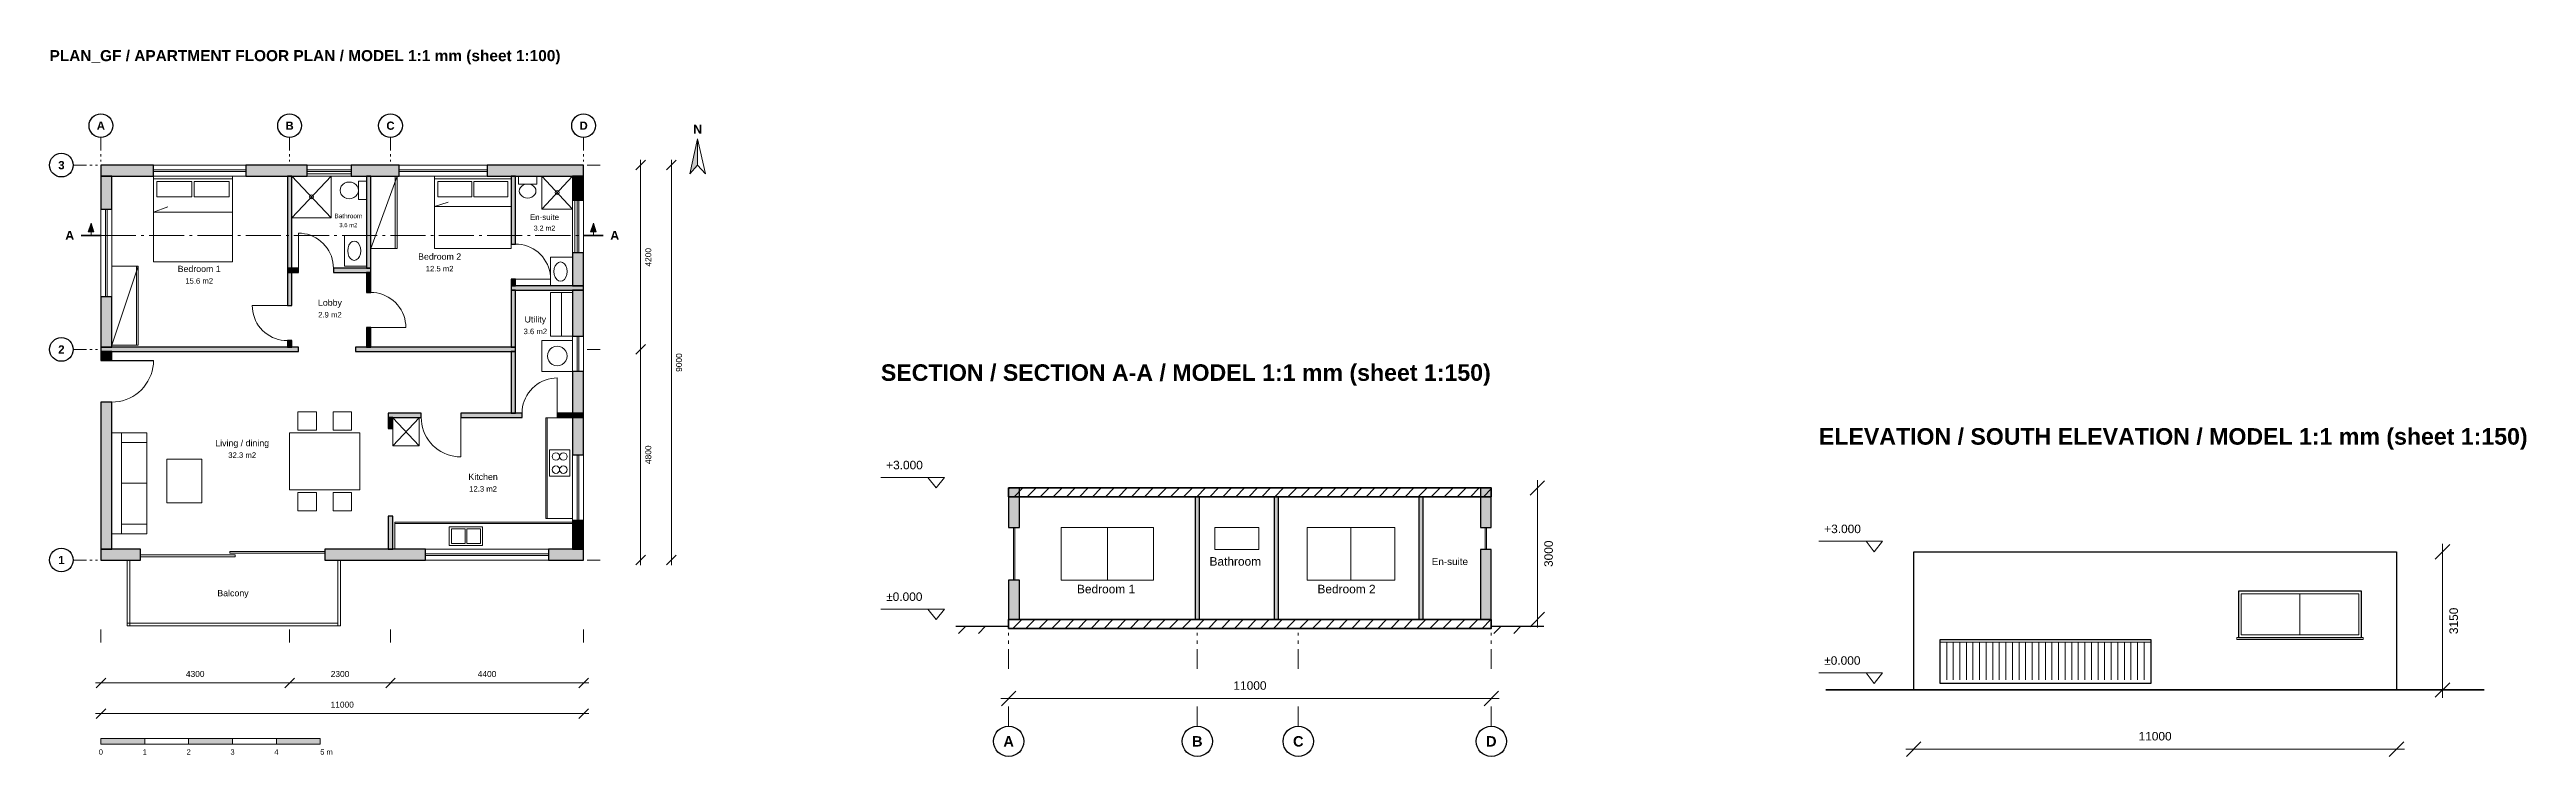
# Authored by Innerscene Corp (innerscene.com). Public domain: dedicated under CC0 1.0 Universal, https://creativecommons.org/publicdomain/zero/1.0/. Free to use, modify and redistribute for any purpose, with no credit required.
# Model space of a CAD drawing. Header units: millimetres. Extents: x 0 to 56446, y 0 to 16111.
import ezdxf
from ezdxf.enums import TextEntityAlignment as Align

# ---------------------------------------------------------------- set-up
doc = ezdxf.new("R2010")
doc.units = ezdxf.units.MM
for name, color, linetype, lineweight, true_color in [('A-BORDER', 7, 'Continuous', 18, 0x6f8794), ('A-DIMS', 7, 'Continuous', 15, 0x46606d), ('A-DOOR', 7, 'Continuous', 20, 0x8a5a35), ('A-FURN', 7, 'Continuous', 13, 0x6f7f86), ('A-GLAZ', 7, 'Continuous', 20, 0x2a7f95), ('A-GRID', 7, 'Continuous', 13, 0x7b939b), ('A-SITE', 7, 'Continuous', 25, 0x75664e), ('A-STAIR', 7, 'Continuous', 18, 0x3f525c), ('A-TEXT', 7, 'Continuous', 15, 0x1b2a33), ('A-WALL', 7, 'Continuous', 30, 0x2f3d46), ('A-WALL-BYD', 7, 'Continuous', 18, 0x6d7d86), ('S-CONC', 7, 'Continuous', 50, 0x1f2d36), ('S-HATCH', 7, 'Continuous', 9, 0x9aa5aa)]:
    doc.layers.add(name, color=color, linetype=linetype, lineweight=lineweight, true_color=true_color)
doc.styles.add('STR_BOLD', font='arialbd.ttf')
doc.styles.add('STR_REGULAR', font='arial.ttf')

# ---------------------------------------------------------------- blocks, each defined once
blk = doc.blocks.new('2103_APARTMENT_2BHK_DRAWING_PLAN_GF')
at = {"layer": 'A-DIMS'}
for points in [[(13600, 9600), (13424, 8800), (13600, 9000)], [(-225, 7680), (-289, 7480), (-161, 7480)], [(11225, 7680), (11161, 7480), (11289, 7480)], [(0, -4200), (1000, -4200), (1000, -4070), (0, -4070)], [(2000, -4200), (3000, -4200), (3000, -4070), (2000, -4070)], [(4000, -4200), (5000, -4200), (5000, -4070), (4000, -4070)]]:
    blk.add_hatch(color=256, dxfattribs=at).paths.add_polyline_path(points)
at = {"layer": 'A-WALL'}
for points in [[(0, 8750), (1200, 8750), (1200, 9000), (0, 9000)], [(0, 8000), (250, 8000), (250, 8750), (0, 8750)], [(3300, 8750), (4700, 8750), (4700, 9000), (3300, 9000)], [(4250, 6650), (4350, 6650), (4350, 8750), (4250, 8750)], [(5700, 8750), (6800, 8750), (6800, 9000), (5700, 9000)], [(6050, 6650), (6150, 6650), (6150, 8750), (6050, 8750)], [(8800, 8750), (11000, 8750), (11000, 9000), (8800, 9000)], [(9350, 7200), (9450, 7200), (9450, 8750), (9350, 8750)], [(10750, 8200), (11000, 8200), (11000, 8750), (10750, 8750)], [(10750, 6250), (11000, 6250), (11000, 7000), (10750, 7000)], [(4250, 6550), (4500, 6550), (4500, 6650), (4250, 6650)], [(4250, 5800), (4350, 5800), (4350, 6550), (4250, 6550)], [(5300, 6550), (6150, 6550), (6150, 6650), (5300, 6650)], [(6050, 6100), (6150, 6100), (6150, 6550), (6050, 6550)], [(9350, 6250), (9450, 6250), (9450, 6400), (9350, 6400)], [(9350, 6150), (11000, 6150), (11000, 6250), (9350, 6250)], [(0, 4850), (250, 4850), (250, 6000), (0, 6000)], [(9350, 4850), (9450, 4850), (9450, 6150), (9350, 6150)], [(10750, 5100), (11000, 5100), (11000, 6150), (10750, 6150)], [(6050, 4850), (6150, 4850), (6150, 5300), (6050, 5300)], [(0, 4750), (4500, 4750), (4500, 4850), (0, 4850)], [(0, 4550), (250, 4550), (250, 4750), (0, 4750)], [(4250, 4850), (4350, 4850), (4350, 5000), (4250, 5000)], [(5800, 4750), (9450, 4750), (9450, 4850), (5800, 4850)], [(9350, 3350), (9450, 3350), (9450, 4750), (9350, 4750)], [(10750, 3350), (11000, 3350), (11000, 4300), (10750, 4300)], [(0, 250), (250, 250), (250, 3600), (0, 3600)], [(6550, 3250), (7300, 3250), (7300, 3350), (6550, 3350)], [(6550, 3000), (6650, 3000), (6650, 3250), (6550, 3250)], [(8200, 3250), (9600, 3250), (9600, 3350), (8200, 3350)], [(10400, 3250), (11000, 3250), (11000, 3350), (10400, 3350)], [(10750, 2400), (11000, 2400), (11000, 3250), (10750, 3250)], [(6550, 250), (6650, 250), (6650, 1000), (6550, 1000)], [(10750, 250), (11000, 250), (11000, 900), (10750, 900)], [(0, 0), (900, 0), (900, 250), (0, 250)], [(5100, 0), (7400, 0), (7400, 250), (5100, 250)], [(10200, 0), (11000, 0), (11000, 250), (10200, 250)]]:
    blk.add_hatch(color=256, dxfattribs=at).paths.add_polyline_path(points)
at = {"layer": 'A-DIMS', "lineweight": 30}
for p, q in [((12190, 8890), (12410, 9110)), ((12890, 8890), (13110, 9110)), ((12190, 4690), (12410, 4910)), ((12190, 4690), (12410, 4910)), ((12190, -110), (12410, 110)), ((12890, -110), (13110, 110)), ((-110, -2910), (110, -2690)), ((4190, -2910), (4410, -2690)), ((4190, -2910), (4410, -2690)), ((6490, -2910), (6710, -2690)), ((6490, -2910), (6710, -2690)), ((10890, -2910), (11110, -2690)), ((-110, -3610), (110, -3390)), ((10890, -3610), (11110, -3390))]:
    blk.add_line(p, q, dxfattribs=at)
at = {"layer": 'A-DIMS'}
for p, q in [((12300, 4680), (12300, 9120)), ((13000, -120), (13000, 9120)), ((-225, 7400), (-225, 7680)), ((0, 7400), (800, 7400)), ((920, 7400), (980, 7400)), ((1100, 7400), (1900, 7400)), ((2020, 7400), (2080, 7400)), ((2200, 7400), (3000, 7400)), ((3120, 7400), (3180, 7400)), ((3300, 7400), (4100, 7400)), ((4220, 7400), (4280, 7400)), ((4400, 7400), (5200, 7400)), ((5320, 7400), (5380, 7400)), ((5500, 7400), (6300, 7400)), ((6420, 7400), (6480, 7400)), ((6600, 7400), (7400, 7400)), ((7520, 7400), (7580, 7400)), ((7700, 7400), (8500, 7400)), ((8620, 7400), (8680, 7400)), ((8800, 7400), (9600, 7400)), ((9720, 7400), (9780, 7400)), ((9900, 7400), (10700, 7400)), ((10820, 7400), (10880, 7400)), ((11225, 7400), (11225, 7680)), ((12300, -120), (12300, 4920)), ((-120, -2800), (4420, -2800)), ((4180, -2800), (6720, -2800)), ((6480, -2800), (11120, -2800)), ((-120, -3500), (11120, -3500))]:
    blk.add_line(p, q, dxfattribs=at)
at = {"layer": 'A-DIMS', "lineweight": 50}
for p, q in [((-450, 7400), (0, 7400)), ((11450, 7400), (11000, 7400))]:
    blk.add_line(p, q, dxfattribs=at)
at = {"layer": 'A-DIMS'}
for points in [[(13600, 9600), (13424, 8800), (13600, 9000)], [(13600, 9600), (13776, 8800), (13600, 9000)], [(-225, 7680), (-289, 7480), (-161, 7480)], [(11225, 7680), (11161, 7480), (11289, 7480)], [(0, -4200), (1000, -4200), (1000, -4070), (0, -4070)], [(1000, -4200), (2000, -4200), (2000, -4070), (1000, -4070)], [(2000, -4200), (3000, -4200), (3000, -4070), (2000, -4070)], [(3000, -4200), (4000, -4200), (4000, -4070), (3000, -4070)], [(4000, -4200), (5000, -4200), (5000, -4070), (4000, -4070)]]:
    blk.add_lwpolyline(points, close=True, dxfattribs=at)
at = {"layer": 'A-DOOR'}
for p, q in [((4500, 6650), (4500, 7450)), ((9450, 6400), (10250, 6400)), ((4250, 5800), (3450, 5800)), ((6150, 5300), (6950, 5300)), ((10400, 3350), (10400, 4150)), ((8200, 3250), (8200, 2350))]:
    blk.add_line(p, q, dxfattribs=at)
at = {"layer": 'A-DOOR', "lineweight": 30}
blk.add_line((250, 4550), (1200, 4550), dxfattribs=at)
at = {"layer": 'A-DOOR'}
for points in [[(5300, 6650), (5297, 6720), (5288, 6789), (5273, 6857), (5252, 6924), (5225, 6988), (5193, 7050), (5155, 7109), (5113, 7164), (5066, 7216), (5014, 7263), (4959, 7305), (4900, 7343), (4838, 7375), (4774, 7402), (4707, 7423), (4639, 7438), (4570, 7447), (4500, 7450)], [(9450, 7200), (9520, 7197), (9589, 7188), (9657, 7173), (9724, 7152), (9788, 7125), (9850, 7093), (9909, 7055), (9964, 7013), (10016, 6966), (10063, 6914), (10105, 6859), (10143, 6800), (10175, 6738), (10202, 6674), (10223, 6607), (10238, 6539), (10247, 6470), (10250, 6400)], [(4250, 5000), (4180, 5003), (4111, 5012), (4043, 5027), (3976, 5048), (3912, 5075), (3850, 5107), (3791, 5145), (3736, 5187), (3684, 5234), (3637, 5286), (3595, 5341), (3557, 5400), (3525, 5462), (3498, 5526), (3477, 5593), (3462, 5661), (3453, 5730), (3450, 5800)], [(6150, 6100), (6220, 6097), (6289, 6088), (6357, 6073), (6424, 6052), (6488, 6025), (6550, 5993), (6609, 5955), (6664, 5913), (6716, 5866), (6763, 5814), (6805, 5759), (6843, 5700), (6875, 5638), (6902, 5574), (6923, 5507), (6938, 5439), (6947, 5370), (6950, 5300)], [(250, 3600), (333, 3604), (415, 3614), (496, 3632), (575, 3657), (651, 3689), (725, 3727), (795, 3772), (861, 3822), (922, 3878), (978, 3939), (1028, 4005), (1073, 4075), (1111, 4149), (1143, 4225), (1168, 4304), (1186, 4385), (1196, 4467), (1200, 4550)], [(9600, 3350), (9603, 3420), (9612, 3489), (9627, 3557), (9648, 3624), (9675, 3688), (9707, 3750), (9745, 3809), (9787, 3864), (9834, 3916), (9886, 3963), (9941, 4005), (10000, 4043), (10062, 4075), (10126, 4102), (10193, 4123), (10261, 4138), (10330, 4147), (10400, 4150)], [(7300, 3250), (7303, 3172), (7314, 3094), (7331, 3017), (7354, 2942), (7384, 2870), (7421, 2800), (7463, 2734), (7511, 2671), (7564, 2614), (7621, 2561), (7684, 2513), (7750, 2471), (7820, 2434), (7892, 2404), (7967, 2381), (8044, 2364), (8122, 2353), (8200, 2350)]]:
    blk.add_lwpolyline(points, dxfattribs=at)
at = {"layer": 'A-FURN'}
for p, q in [((4350, 8750), (5250, 7800)), ((5250, 8750), (4350, 7800)), ((6150, 7100), (6750, 8750)), ((6710, 7100), (6710, 8750)), ((10750, 8750), (10050, 8000)), ((10750, 8000), (10050, 8750)), ((1200, 7931), (1524, 8048)), ((1200, 7931), (3000, 7931)), ((7600, 8057), (7915, 8156)), ((7600, 8057), (9350, 8057)), ((250, 4900), (850, 6700)), ((810, 4900), (810, 6700)), ((10500, 6100), (10500, 5100)), ((6650, 2600), (7250, 3240)), ((6650, 3240), (7250, 2600)), ((10170, 3240), (10170, 950)), ((470, 1750), (1050, 1750)), ((10750, 830), (6700, 830))]:
    blk.add_line(p, q, dxfattribs=at)
for points in [[(1200, 8750), (3000, 8750), (3000, 6800), (1200, 6800)], [(1200, 8750), (3000, 8750), (3000, 8690), (1200, 8690)], [(1275, 8630), (2075, 8630), (2075, 8280), (1275, 8280)], [(2125, 8630), (2925, 8630), (2925, 8280), (2125, 8280)], [(4350, 8750), (5250, 8750), (5250, 7800), (4350, 7800)], [(5660, 8235), (5606, 8241), (5555, 8260), (5512, 8291), (5478, 8330), (5457, 8376), (5450, 8425), (5457, 8474), (5478, 8520), (5512, 8559), (5555, 8590), (5606, 8609), (5660, 8615), (5714, 8609), (5765, 8590), (5808, 8559), (5842, 8520), (5863, 8474), (5870, 8425), (5863, 8376), (5842, 8330), (5808, 8291), (5765, 8260), (5714, 8241)], [(6050, 8635), (6050, 8215), (5870, 8215), (5870, 8635)], [(6150, 7100), (6150, 8750), (6750, 8750), (6750, 7100)], [(7600, 8750), (9350, 8750), (9350, 7100), (7600, 7100)], [(7600, 8750), (9350, 8750), (9350, 8690), (7600, 8690)], [(7675, 8630), (8450, 8630), (8450, 8280), (7675, 8280)], [(8500, 8630), (9275, 8630), (9275, 8280), (8500, 8280)], [(9515, 8750), (9935, 8750), (9935, 8570), (9515, 8570)], [(9915, 8410), (9909, 8369), (9890, 8330), (9859, 8297), (9820, 8271), (9774, 8255), (9725, 8250), (9676, 8255), (9630, 8271), (9591, 8297), (9560, 8330), (9541, 8369), (9535, 8410), (9541, 8451), (9560, 8490), (9591, 8523), (9630, 8549), (9676, 8565), (9725, 8570), (9774, 8565), (9820, 8549), (9859, 8523), (9890, 8490), (9909, 8451)], [(10750, 8750), (10750, 8000), (10050, 8000), (10050, 8750)], [(4845, 8275), (4839, 8252), (4822, 8236), (4800, 8230), (4778, 8236), (4761, 8252), (4755, 8275), (4761, 8298), (4778, 8314), (4800, 8320), (4822, 8314), (4839, 8298)], [(10400, 8330), (10378, 8336), (10361, 8352), (10355, 8375), (10361, 8398), (10378, 8414), (10400, 8420), (10422, 8414), (10439, 8398), (10445, 8375), (10439, 8352), (10422, 8336)], [(6050, 7400), (6050, 6700), (5550, 6700), (5550, 7400)], [(5775, 6830), (5729, 6841), (5687, 6872), (5654, 6921), (5632, 6982), (5625, 7050), (5632, 7118), (5654, 7179), (5687, 7228), (5729, 7259), (5775, 7270), (5821, 7259), (5863, 7228), (5896, 7179), (5918, 7118), (5925, 7050), (5918, 6982), (5896, 6921), (5863, 6872), (5821, 6841)], [(10750, 6900), (10750, 6250), (10250, 6250), (10250, 6900)], [(10475, 6355), (10429, 6366), (10387, 6397), (10354, 6446), (10332, 6507), (10325, 6575), (10332, 6643), (10354, 6704), (10387, 6753), (10429, 6784), (10475, 6795), (10521, 6784), (10563, 6753), (10596, 6704), (10618, 6643), (10625, 6575), (10618, 6507), (10596, 6446), (10563, 6397), (10521, 6366)], [(250, 4900), (250, 6700), (850, 6700), (850, 4900)], [(10750, 6100), (10750, 5100), (10250, 5100), (10250, 6100)], [(10750, 5000), (10750, 4300), (10050, 4300), (10050, 5000)], [(10400, 4426), (10342, 4434), (10288, 4456), (10242, 4492), (10206, 4538), (10184, 4592), (10176, 4650), (10184, 4708), (10206, 4762), (10242, 4808), (10288, 4844), (10342, 4866), (10400, 4874), (10458, 4866), (10512, 4844), (10558, 4808), (10594, 4762), (10616, 4708), (10624, 4650), (10616, 4592), (10594, 4538), (10558, 4492), (10512, 4456), (10458, 4434)], [(250, 600), (250, 2900), (1050, 2900), (1050, 600)], [(250, 600), (250, 2900), (470, 2900), (470, 600)], [(470, 2680), (470, 2900), (1050, 2900), (1050, 2680)], [(4300, 2900), (5900, 2900), (5900, 1600), (4300, 1600)], [(4490, 3380), (4910, 3380), (4910, 2960), (4490, 2960)], [(5290, 3380), (5710, 3380), (5710, 2960), (5290, 2960)], [(6650, 2600), (6650, 3240), (7250, 3240), (7250, 2600)], [(10750, 3240), (10750, 950), (10140, 950), (10140, 3240)], [(1500, 2300), (2300, 2300), (2300, 1300), (1500, 1300)], [(10690, 2510), (10690, 1910), (10220, 1910), (10220, 2510)], [(10370, 2274), (10338, 2281), (10310, 2299), (10292, 2327), (10285, 2360), (10292, 2392), (10310, 2420), (10338, 2438), (10370, 2444), (10403, 2438), (10431, 2420), (10449, 2392), (10455, 2360), (10449, 2327), (10431, 2299), (10403, 2281)], [(10540, 2274), (10507, 2281), (10479, 2299), (10461, 2327), (10455, 2360), (10461, 2392), (10479, 2420), (10507, 2438), (10540, 2444), (10572, 2438), (10600, 2420), (10618, 2392), (10625, 2360), (10618, 2327), (10600, 2299), (10572, 2281)], [(10370, 1974), (10338, 1981), (10310, 1999), (10292, 2027), (10285, 2060), (10292, 2092), (10310, 2120), (10338, 2138), (10370, 2144), (10403, 2138), (10431, 2120), (10449, 2092), (10455, 2060), (10449, 2027), (10431, 1999), (10403, 1981)], [(10540, 1974), (10507, 1981), (10479, 1999), (10461, 2027), (10455, 2060), (10461, 2092), (10479, 2120), (10507, 2138), (10540, 2144), (10572, 2138), (10600, 2120), (10618, 2092), (10625, 2060), (10618, 2027), (10600, 1999), (10572, 1981)], [(4490, 1540), (4910, 1540), (4910, 1120), (4490, 1120)], [(5290, 1540), (5710, 1540), (5710, 1120), (5290, 1120)], [(470, 600), (470, 820), (1050, 820), (1050, 600)], [(10750, 250), (6700, 250), (6700, 860), (10750, 860)], [(8700, 330), (7940, 330), (7940, 760), (8700, 760)], [(8300, 380), (7990, 380), (7990, 710), (8300, 710)], [(8650, 380), (8340, 380), (8340, 710), (8650, 710)]]:
    blk.add_lwpolyline(points, close=True, dxfattribs=at)
at = {"layer": 'A-GLAZ'}
for p, q in [((1200, 9000), (3300, 9000)), ((1200, 8750), (1200, 9000)), ((1200, 8895), (3300, 8895)), ((1200, 8855), (3300, 8855)), ((1200, 8750), (3300, 8750)), ((3300, 8750), (3300, 9000)), ((4700, 9000), (5700, 9000)), ((4700, 8750), (4700, 9000)), ((4700, 8895), (5700, 8895)), ((4700, 8855), (5700, 8855)), ((4700, 8800), (5700, 8800)), ((4700, 8750), (5700, 8750)), ((5700, 8750), (5700, 9000)), ((6800, 9000), (8800, 9000)), ((6800, 8750), (6800, 9000)), ((6800, 8895), (8800, 8895)), ((6800, 8855), (8800, 8855)), ((6800, 8750), (8800, 8750)), ((8800, 8750), (8800, 9000)), ((0, 6000), (0, 8000)), ((0, 8000), (250, 8000)), ((105, 6000), (105, 8000)), ((145, 6000), (145, 8000)), ((250, 6000), (250, 8000)), ((10750, 7000), (10750, 8200)), ((10750, 8200), (11000, 8200)), ((10800, 7000), (10800, 8200)), ((10855, 7000), (10855, 8200)), ((10895, 7000), (10895, 8200)), ((11000, 7000), (11000, 8200)), ((10750, 7000), (11000, 7000)), ((0, 6000), (250, 6000)), ((10750, 4300), (10750, 5100)), ((10750, 5100), (11000, 5100)), ((10855, 4300), (10855, 5100)), ((10895, 4300), (10895, 5100)), ((11000, 4300), (11000, 5100)), ((10750, 4300), (11000, 4300)), ((10750, 900), (10750, 2400)), ((10750, 2400), (11000, 2400)), ((10855, 900), (10855, 2400)), ((10895, 900), (10895, 2400)), ((11000, 900), (11000, 2400)), ((10750, 900), (11000, 900)), ((900, 0), (900, 250)), ((5100, 0), (5100, 250)), ((7400, 250), (10200, 250)), ((7400, 0), (7400, 250)), ((7400, 145), (10200, 145)), ((7400, 105), (10200, 105)), ((7400, 0), (10200, 0)), ((10200, 0), (10200, 250))]:
    blk.add_line(p, q, dxfattribs=at)
for points in [[(900, 75), (3060, 75), (3060, 115), (900, 115)], [(2940, 155), (5100, 155), (5100, 195), (2940, 195)]]:
    blk.add_lwpolyline(points, close=True, dxfattribs=at)
at = {"layer": 'A-GRID'}
for p, q in [((0, 9630), (0, 9330)), ((4300, 9630), (4300, 9330)), ((6600, 9630), (6600, 9330)), ((11000, 9630), (11000, 9330)), ((0, 9250), (0, 9200)), ((0, 9120), (0, 9080)), ((4300, 9250), (4300, 9200)), ((4300, 9120), (4300, 9080)), ((6600, 9250), (6600, 9200)), ((6600, 9120), (6600, 9080)), ((11000, 9250), (11000, 9200)), ((11000, 9120), (11000, 9080)), ((-630, 9000), (-330, 9000)), ((-250, 9000), (-200, 9000)), ((-120, 9000), (-80, 9000)), ((11080, 9000), (11380, 9000)), ((-630, 4800), (-330, 4800)), ((-250, 4800), (-200, 4800)), ((-120, 4800), (-80, 4800)), ((11080, 4800), (11380, 4800)), ((-630, 0), (-330, 0)), ((-250, 0), (-200, 0)), ((-120, 0), (-80, 0)), ((11080, 0), (11380, 0)), ((0, -1580), (0, -1880)), ((4300, -1580), (4300, -1880)), ((6600, -1580), (6600, -1880)), ((11000, -1580), (11000, -1880))]:
    blk.add_line(p, q, dxfattribs=at)
at = {"layer": 'A-GRID', "lineweight": 25}
for centre in [(0, 9900), (4300, 9900), (6600, 9900), (11000, 9900), (-900, 9000), (-900, 4800), (-900, 0)]:
    blk.add_circle(centre, 270, dxfattribs=at)
at = {"layer": 'A-STAIR'}
for points in [[(600, -1500), (660, -1500), (660, 0), (600, 0)], [(5400, -1500), (5460, -1500), (5460, 0), (5400, 0)], [(600, -1500), (5400, -1500), (5400, -1440), (600, -1440)]]:
    blk.add_lwpolyline(points, close=True, dxfattribs=at)
at = {"layer": 'A-WALL'}
for points in [[(0, 8750), (1200, 8750), (1200, 9000), (0, 9000)], [(0, 8000), (250, 8000), (250, 8750), (0, 8750)], [(3300, 8750), (4700, 8750), (4700, 9000), (3300, 9000)], [(4250, 6650), (4350, 6650), (4350, 8750), (4250, 8750)], [(5700, 8750), (6800, 8750), (6800, 9000), (5700, 9000)], [(6050, 6650), (6150, 6650), (6150, 8750), (6050, 8750)], [(8800, 8750), (11000, 8750), (11000, 9000), (8800, 9000)], [(9350, 7200), (9450, 7200), (9450, 8750), (9350, 8750)], [(10750, 8200), (11000, 8200), (11000, 8750), (10750, 8750)], [(10750, 6250), (11000, 6250), (11000, 7000), (10750, 7000)], [(4250, 6550), (4500, 6550), (4500, 6650), (4250, 6650)], [(4250, 5800), (4350, 5800), (4350, 6550), (4250, 6550)], [(5300, 6550), (6150, 6550), (6150, 6650), (5300, 6650)], [(6050, 6100), (6150, 6100), (6150, 6550), (6050, 6550)], [(9350, 6250), (9450, 6250), (9450, 6400), (9350, 6400)], [(9350, 6150), (11000, 6150), (11000, 6250), (9350, 6250)], [(0, 4850), (250, 4850), (250, 6000), (0, 6000)], [(9350, 4850), (9450, 4850), (9450, 6150), (9350, 6150)], [(10750, 5100), (11000, 5100), (11000, 6150), (10750, 6150)], [(6050, 4850), (6150, 4850), (6150, 5300), (6050, 5300)], [(0, 4750), (4500, 4750), (4500, 4850), (0, 4850)], [(0, 4550), (250, 4550), (250, 4750), (0, 4750)], [(4250, 4850), (4350, 4850), (4350, 5000), (4250, 5000)], [(5800, 4750), (9450, 4750), (9450, 4850), (5800, 4850)], [(9350, 3350), (9450, 3350), (9450, 4750), (9350, 4750)], [(10750, 3350), (11000, 3350), (11000, 4300), (10750, 4300)], [(0, 250), (250, 250), (250, 3600), (0, 3600)], [(6550, 3250), (7300, 3250), (7300, 3350), (6550, 3350)], [(6550, 3000), (6650, 3000), (6650, 3250), (6550, 3250)], [(8200, 3250), (9600, 3250), (9600, 3350), (8200, 3350)], [(10400, 3250), (11000, 3250), (11000, 3350), (10400, 3350)], [(10750, 2400), (11000, 2400), (11000, 3250), (10750, 3250)], [(6550, 250), (6650, 250), (6650, 1000), (6550, 1000)], [(10750, 250), (11000, 250), (11000, 900), (10750, 900)], [(0, 0), (900, 0), (900, 250), (0, 250)], [(5100, 0), (7400, 0), (7400, 250), (5100, 250)], [(10200, 0), (11000, 0), (11000, 250), (10200, 250)]]:
    blk.add_lwpolyline(points, close=True, dxfattribs=at)
at = {"layer": 'A-DIMS', "style": 'STR_REGULAR'}
for s, p in [('4200', (12542, 6900)), ('9000', (13242, 4500)), ('4800', (12542, 2400))]:
    blk.add_text(s, height=136.4, rotation=90, dxfattribs=at).set_placement(p, align=Align.CENTER)
for s, height, p in [('4300', 136.4, (2150, -2664)), ('2300', 136.4, (5450, -2664)), ('4400', 136.4, (8800, -2664)), ('11000', 136.4, (5500, -3364)), ('0', 122, (0, -4436)), ('1', 122, (1000, -4436)), ('2', 122, (2000, -4436)), ('3', 122, (3000, -4436)), ('4', 122, (4000, -4436))]:
    blk.add_text(s, height=height, dxfattribs=at).set_placement(p, align=Align.CENTER)
blk.add_text('5 m', height=122.1, dxfattribs=at).set_placement((5000, -4436))
at = {"layer": 'A-TEXT'}
for s, height, style, p in [('A', 187, 'STR_BOLD', (0, 9806)), ('B', 187, 'STR_BOLD', (4300, 9806)), ('C', 187, 'STR_BOLD', (6600, 9806)), ('D', 187, 'STR_BOLD', (11000, 9806)), ('N', 201, 'STR_BOLD', (13600, 9720)), ('3', 187, 'STR_BOLD', (-900, 8906)), ('A', 201, 'STR_BOLD', (-710, 7299)), ('Bathroom', 104.1, 'STR_REGULAR', (5640, 7790)), ('3.6 m2', 96.9, 'STR_REGULAR', (5640, 7586)), ('En-suite', 129.2, 'STR_REGULAR', (10110, 7749)), ('3.2 m2', 114.9, 'STR_REGULAR', (10110, 7506)), ('A', 201, 'STR_BOLD', (11710, 7299)), ('Bedroom 2', 143.6, 'STR_REGULAR', (7720, 6844)), ('Bedroom 1', 143.6, 'STR_REGULAR', (2240, 6564)), ('15.6 m2', 125.6, 'STR_REGULAR', (2240, 6298)), ('12.5 m2', 125.6, 'STR_REGULAR', (7720, 6578)), ('2.9 m2', 125.6, 'STR_REGULAR', (5220, 5528)), ('Lobby', 143.6, 'STR_REGULAR', (5220, 5794)), ('3.6 m2', 125.6, 'STR_REGULAR', (9900, 5148)), ('Utility', 143.6, 'STR_REGULAR', (9900, 5414)), ('2', 187, 'STR_BOLD', (-900, 4706)), ('Living / dining', 143.6, 'STR_REGULAR', (3220, 2594)), ('32.3 m2', 125.6, 'STR_REGULAR', (3220, 2328)), ('Kitchen', 143.6, 'STR_REGULAR', (8710, 1824)), ('12.3 m2', 125.6, 'STR_REGULAR', (8710, 1558)), ('1', 187, 'STR_BOLD', (-900, -94)), ('Balcony', 143.6, 'STR_REGULAR', (3010, -826))]:
    blk.add_text(s, height=height, dxfattribs=dict(at, style=style)).set_placement(p, align=Align.CENTER)
blk = doc.blocks.new('2103_APARTMENT_2BHK_DRAWING_SECTION')
at = {"layer": 'A-WALL'}
for points in [[(0, 2100), (250, 2100), (250, 3000), (0, 3000)], [(10750, 2100), (11000, 2100), (11000, 3000), (10750, 3000)], [(4250, 0), (4350, 0), (4350, 2800), (4250, 2800)], [(6050, 0), (6150, 0), (6150, 2800), (6050, 2800)], [(9350, 0), (9450, 0), (9450, 2800), (9350, 2800)], [(10750, 0), (11000, 0), (11000, 1600), (10750, 1600)], [(0, 0), (250, 0), (250, 900), (0, 900)]]:
    blk.add_hatch(color=256, dxfattribs=at).paths.add_polyline_path(points)
at = {"layer": 'A-DIMS'}
for p, q in [((-1462, 3240), (-2911, 3240)), ((12050, -180), (12050, 3180)), ((-1462, 240), (-2911, 240)), ((-180, -1800), (11180, -1800))]:
    blk.add_line(p, q, dxfattribs=at)
at = {"layer": 'A-DIMS', "lineweight": 30}
for p, q in [((11885, 2835), (12215, 3165)), ((11885, -165), (12215, 165)), ((-165, -1965), (165, -1635)), ((10835, -1965), (11165, -1635))]:
    blk.add_line(p, q, dxfattribs=at)
at = {"layer": 'A-DIMS'}
for points in [[(-1650, 3000), (-1838, 3240), (-1462, 3240)], [(-1650, 0), (-1838, 240), (-1462, 240)]]:
    blk.add_lwpolyline(points, close=True, dxfattribs=at)
at = {"layer": 'A-GLAZ'}
for p, q in [((0, 2100), (250, 2100)), ((110, 900), (110, 2100)), ((140, 900), (140, 2100)), ((2250, 900), (2250, 2100)), ((7800, 900), (7800, 2100)), ((10750, 2100), (11000, 2100)), ((10860, 1600), (10860, 2100)), ((10890, 1600), (10890, 2100)), ((10750, 1600), (11000, 1600)), ((0, 900), (250, 900))]:
    blk.add_line(p, q, dxfattribs=at)
for points in [[(1200, 900), (3300, 900), (3300, 2100), (1200, 2100)], [(4700, 1600), (5700, 1600), (5700, 2100), (4700, 2100)], [(6800, 900), (8800, 900), (8800, 2100), (6800, 2100)]]:
    blk.add_lwpolyline(points, close=True, dxfattribs=at)
at = {"layer": 'A-GRID'}
for p, q in [((0, -360), (0, -300)), ((0, -555), (0, -480)), ((4300, -360), (4300, -300)), ((4300, -555), (4300, -480)), ((6600, -360), (6600, -300)), ((6600, -555), (6600, -480)), ((11000, -360), (11000, -300)), ((11000, -555), (11000, -480)), ((0, -1125), (0, -675)), ((4300, -1125), (4300, -675)), ((6600, -1125), (6600, -675)), ((11000, -1125), (11000, -675)), ((0, -2430), (0, -1980)), ((4300, -2430), (4300, -1980)), ((6600, -2430), (6600, -1980)), ((11000, -2430), (11000, -1980))]:
    blk.add_line(p, q, dxfattribs=at)
at = {"layer": 'A-GRID', "lineweight": 25}
for centre in [(0, -2775), (4300, -2775), (6600, -2775), (11000, -2775)]:
    blk.add_circle(centre, 345, dxfattribs=at)
at = {"layer": 'A-SITE'}
for p, q in [((-1200, -150), (0, -150)), ((-975, -150), (-1140, -315)), ((-525, -150), (-690, -315)), ((11000, -150), (12200, -150)), ((11225, -150), (11060, -315)), ((11675, -150), (11510, -315))]:
    blk.add_line(p, q, dxfattribs=at)
at = {"layer": 'A-WALL'}
for points in [[(0, 2100), (250, 2100), (250, 3000), (0, 3000)], [(10750, 2100), (11000, 2100), (11000, 3000), (10750, 3000)], [(4250, 0), (4350, 0), (4350, 2800), (4250, 2800)], [(6050, 0), (6150, 0), (6150, 2800), (6050, 2800)], [(9350, 0), (9450, 0), (9450, 2800), (9350, 2800)], [(10750, 0), (11000, 0), (11000, 1600), (10750, 1600)], [(0, 0), (250, 0), (250, 900), (0, 900)]]:
    blk.add_lwpolyline(points, close=True, dxfattribs=at)
at = {"layer": 'S-CONC'}
for points in [[(0, 2800), (11000, 2800), (11000, 3000), (0, 3000)], [(0, -200), (11000, -200), (11000, 0), (0, 0)]]:
    blk.add_lwpolyline(points, close=True, dxfattribs=at)
at = {"layer": 'S-HATCH'}
for p, q in [((0, 2970), (30, 3000)), ((127, 2800), (327, 3000)), ((424, 2800), (624, 3000)), ((721, 2800), (921, 3000)), ((1018, 2800), (1218, 3000)), ((1315, 2800), (1515, 3000)), ((1612, 2800), (1812, 3000)), ((1909, 2800), (2109, 3000)), ((2206, 2800), (2406, 3000)), ((2503, 2800), (2703, 3000)), ((2800, 2800), (3000, 3000)), ((3097, 2800), (3297, 3000)), ((3394, 2800), (3594, 3000)), ((3691, 2800), (3891, 3000)), ((3988, 2800), (4188, 3000)), ((4285, 2800), (4485, 3000)), ((4582, 2800), (4782, 3000)), ((4879, 2800), (5079, 3000)), ((5176, 2800), (5376, 3000)), ((5473, 2800), (5673, 3000)), ((5770, 2800), (5970, 3000)), ((6067, 2800), (6267, 3000)), ((6364, 2800), (6564, 3000)), ((6661, 2800), (6861, 3000)), ((6958, 2800), (7158, 3000)), ((7255, 2800), (7455, 3000)), ((7552, 2800), (7752, 3000)), ((7849, 2800), (8049, 3000)), ((8146, 2800), (8346, 3000)), ((8443, 2800), (8643, 3000)), ((8740, 2800), (8940, 3000)), ((9037, 2800), (9237, 3000)), ((9334, 2800), (9534, 3000)), ((9631, 2800), (9831, 3000)), ((9928, 2800), (10128, 3000)), ((10225, 2800), (10425, 3000)), ((10522, 2800), (10722, 3000)), ((10819, 2800), (11000, 2981)), ((97, -200), (297, 0)), ((394, -200), (594, 0)), ((691, -200), (891, 0)), ((988, -200), (1188, 0)), ((1285, -200), (1485, 0)), ((1582, -200), (1782, 0)), ((1879, -200), (2079, 0)), ((2176, -200), (2376, 0)), ((2473, -200), (2673, 0)), ((2770, -200), (2970, 0)), ((3067, -200), (3267, 0)), ((3364, -200), (3564, 0)), ((3661, -200), (3861, 0)), ((3958, -200), (4158, 0)), ((4255, -200), (4455, 0)), ((4552, -200), (4752, 0)), ((4849, -200), (5049, 0)), ((5146, -200), (5346, 0)), ((5443, -200), (5643, 0)), ((5740, -200), (5940, 0)), ((6037, -200), (6237, 0)), ((6334, -200), (6534, 0)), ((6631, -200), (6831, 0)), ((6928, -200), (7128, 0)), ((7225, -200), (7425, 0)), ((7522, -200), (7722, 0)), ((7819, -200), (8019, 0)), ((8116, -200), (8316, 0)), ((8413, -200), (8613, 0)), ((8710, -200), (8910, 0)), ((9007, -200), (9207, 0)), ((9304, -200), (9504, 0)), ((9600, -200), (9800, 0)), ((9897, -200), (10097, 0)), ((10194, -200), (10394, 0)), ((10491, -200), (10691, 0)), ((10788, -200), (10988, 0))]:
    blk.add_line(p, q, dxfattribs=at)
at = {"layer": 'A-DIMS', "style": 'STR_REGULAR'}
for s, p in [('+3.000', (-2791, 3425)), ('±0.000', (-2791, 425))]:
    blk.add_text(s, height=193.9, dxfattribs=at).set_placement(p)
blk.add_text('3000', height=193.9, rotation=90, dxfattribs=at).set_placement((12401, 1500), align=Align.CENTER)
blk.add_text('11000', height=193.9, dxfattribs=at).set_placement((5500, -1600), align=Align.CENTER)
at = {"layer": 'A-TEXT'}
for s, height, style, p in [('Bathroom', 193.9, 'STR_REGULAR', (5165, 1229)), ('En-suite', 161.5, 'STR_REGULAR', (10055, 1242)), ('Bedroom 1', 193.9, 'STR_REGULAR', (2220, 599)), ('Bedroom 2', 193.9, 'STR_REGULAR', (7700, 599)), ('A', 237, 'STR_BOLD', (0, -2894)), ('B', 237, 'STR_BOLD', (4300, -2894)), ('C', 237, 'STR_BOLD', (6600, -2894)), ('D', 237, 'STR_BOLD', (11000, -2894))]:
    blk.add_text(s, height=height, dxfattribs=dict(at, style=style)).set_placement(p, align=Align.CENTER)
blk = doc.blocks.new('2103_APARTMENT_2BHK_DRAWING_ELEVATION')
at = {"layer": 'A-DIMS'}
for p, q in [((-712.51, 3240), (-2160.73, 3240)), ((12050.01, -330), (12050.01, 3180)), ((-712.51, 240), (-2160.73, 240)), ((-180.01, -1500), (11180.01, -1500))]:
    blk.add_line(p, q, dxfattribs=at)
at = {"layer": 'A-DIMS', "lineweight": 30}
for p, q in [((11885.01, 2835), (12215.01, 3165)), ((11885.01, -315), (12215.01, 15)), ((-165.01, -1665), (164.99, -1335)), ((10835.01, -1665), (11165.01, -1335))]:
    blk.add_line(p, q, dxfattribs=at)
at = {"layer": 'A-DIMS'}
for points in [[(-900.01, 3000), (-1087.51, 3240), (-712.51, 3240)], [(-900.01, 0), (-1087.51, 240), (-712.51, 240)]]:
    blk.add_lwpolyline(points, close=True, dxfattribs=at)
at = {"layer": 'A-GLAZ'}
blk.add_line((8800, 1110), (8800, 2040), dxfattribs=at)
at = {"layer": 'A-GLAZ', "lineweight": 25}
blk.add_lwpolyline([(7400, 1050), (10200, 1050), (10200, 2100), (7400, 2100)], close=True, dxfattribs=at)
at = {"layer": 'A-GLAZ'}
blk.add_lwpolyline([(7460, 1110), (10140, 1110), (10140, 2040), (7460, 2040)], close=True, dxfattribs=at)
at = {"layer": 'A-SITE', "lineweight": 40}
blk.add_line((-2000.01, -150), (13000.01, -150), dxfattribs=at)
at = {"layer": 'A-STAIR'}
blk.add_line((600, 940), (5400, 940), dxfattribs=at)
at = {"layer": 'A-STAIR', "lineweight": 13}
for p, q in [((750, 80), (750, 940)), ((900, 80), (900, 940)), ((1050, 80), (1050, 940)), ((1200, 80), (1200, 940)), ((1350, 80), (1350, 940)), ((1500, 80), (1500, 940)), ((1650, 80), (1650, 940)), ((1800, 80), (1800, 940)), ((1950, 80), (1950, 940)), ((2100, 80), (2100, 940)), ((2250, 80), (2250, 940)), ((2400, 80), (2400, 940)), ((2550, 80), (2550, 940)), ((2700, 80), (2700, 940)), ((2850, 80), (2850, 940)), ((3000, 80), (3000, 940)), ((3150, 80), (3150, 940)), ((3300, 80), (3300, 940)), ((3450, 80), (3450, 940)), ((3600, 80), (3600, 940)), ((3750, 80), (3750, 940)), ((3900, 80), (3900, 940)), ((4050, 80), (4050, 940)), ((4200, 80), (4200, 940)), ((4350, 80), (4350, 940)), ((4500, 80), (4500, 940)), ((4650, 80), (4650, 940)), ((4800, 80), (4800, 940)), ((4950, 80), (4950, 940)), ((5100, 80), (5100, 940)), ((5250, 80), (5250, 940))]:
    blk.add_line(p, q, dxfattribs=at)
at = {"layer": 'A-WALL-BYD', "lineweight": 25}
blk.add_lwpolyline([(-0.01, -150), (-0.01, 3000), (11000.01, 3000), (11000.01, -150)], close=True, dxfattribs=at)
at = {"layer": 'A-WALL-BYD', "lineweight": 30}
blk.add_lwpolyline([(600, 0), (600, 1000), (5400, 1000), (5400, 0)], close=True, dxfattribs=at)
at = {"layer": 'A-WALL-BYD'}
blk.add_lwpolyline([(7360, 1000), (10240, 1000), (10240, 1050), (7360, 1050)], close=True, dxfattribs=at)
at = {"layer": 'A-DIMS', "style": 'STR_REGULAR'}
for s, p in [('+3.000', (-2040.73, 3424.8)), ('±0.000', (-2040.73, 424.8))]:
    blk.add_text(s, height=193.86, dxfattribs=at).set_placement(p)
blk.add_text('3150', height=193.86, rotation=90, dxfattribs=at).set_placement((12401.01, 1425), align=Align.CENTER)
blk.add_text('11000', height=193.86, dxfattribs=at).set_placement((5500, -1300.2), align=Align.CENTER)

msp = doc.modelspace()

# ---------------------------------------------------------------- block references
at = {"layer": 'A-BORDER'}
for name, p in [('2103_APARTMENT_2BHK_DRAWING_PLAN_GF', (1170, 4476.8)), ('2103_APARTMENT_2BHK_DRAWING_SECTION', (21856.72, 3120)), ('2103_APARTMENT_2BHK_DRAWING_ELEVATION', (42483.25, 1665))]:
    msp.add_blockref(name, p, dxfattribs=at)

# ---------------------------------------------------------------- texts
at = {"layer": 'A-TEXT', "style": 'STR_BOLD'}
for s, height, p in [('PLAN_GF / APARTMENT FLOOR PLAN / MODEL 1:1 mm (sheet 1:100)', 251.3, (0, 15846.8)), ('SECTION / SECTION A-A / MODEL 1:1 mm (sheet 1:150)', 376.95, (18946, 8560.8)), ('ELEVATION / SOUTH ELEVATION / MODEL 1:1 mm (sheet 1:150)', 376.95, (40322.52, 7105.8))]:
    msp.add_text(s, height=height, dxfattribs=at).set_placement(p)

doc.saveas('drawing.dxf')
